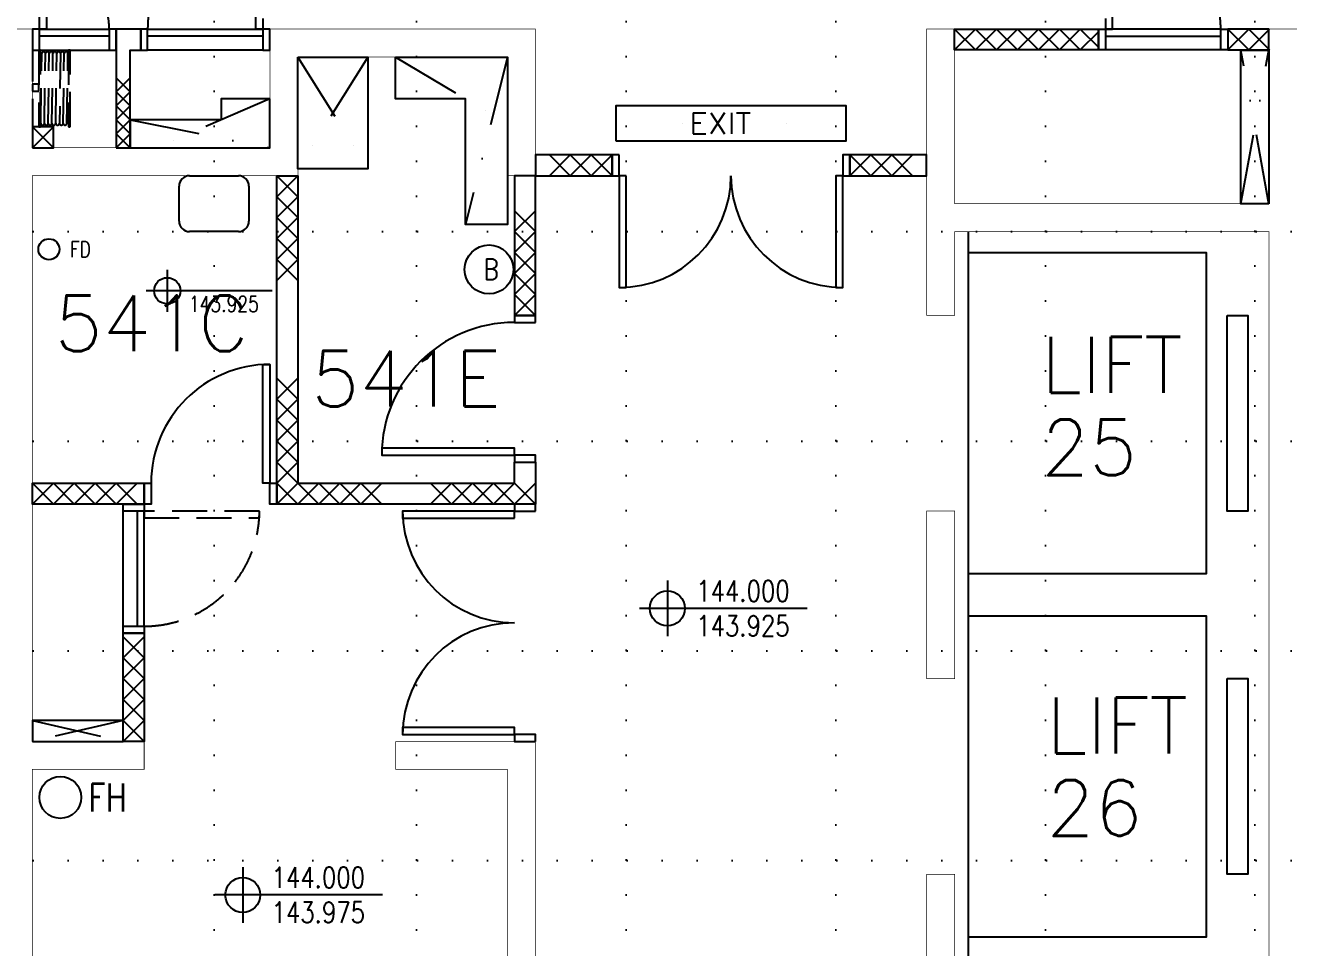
# Model space of a CAD drawing. Extents: x -68523 to 336700, y -113452 to 119396.
# Drawn here: x 102950 to 112041, y 11425 to 18026 of the extents above; entities that cross this region are included whole.
import ezdxf

# ---------------------------------------------------------------- set-up
doc = ezdxf.new("R2010")
doc.units = 0
doc.header["$LTSCALE"] = 1000
doc.header["$MEASUREMENT"] = 0
for name, pattern in [('S3144a$0$DASHDOT', [1, 0.5, -0.25, 0, -0.25]), ('S3144a$0$DOT', [0.25, 0, -0.25]), ('S3144a$0$HIDDEN', [0.375, 0.25, -0.125])]:
    doc.linetypes.add(name, pattern=pattern)
for name, color, linetype in [('S3144a$0$11', 14, 'CONTINUOUS'), ('S3144a$0$20', 7, 'CONTINUOUS'), ('S3144a$0$22', 7, 'CONTINUOUS'), ('S3144a$0$30', 1, 'CONTINUOUS'), ('S3144a$0$35', 7, 'CONTINUOUS'), ('S3144a$0$39', 7, 'CONTINUOUS'), ('S3144a$0$4', 7, 'CONTINUOUS'), ('S3144a$0$42', 7, 'CONTINUOUS'), ('S3144a$0$45', 7, 'CONTINUOUS'), ('S3144a$0$49', 7, 'CONTINUOUS'), ('S3144a$0$56', 7, 'CONTINUOUS'), ('S3144a$0$ROOM-NO', 4, 'CONTINUOUS')]:
    doc.layers.add(name, color=color, linetype=linetype)
doc.styles.add('S3144a$0$STANDARD', font='SIMPLEX')

msp = doc.modelspace()

# ---------------------------------------------------------------- linework, layer by layer
at = {"layer": 'S3144a$0$11', "color": 14, "linetype": 'S3144a$0$DASHDOT'}
for p, q in [((111650, 16749.9), (111850, 17849.9)), ((111850, 16749.9), (111650, 17849.9))]:
    msp.add_line(p, q, dxfattribs=at)
at = {"layer": 'S3144a$0$11', "color": 2, "linetype": 'S3144a$0$DASHDOT'}
for p, q in [((105400, 17799.9), (104900, 16999.9)), ((104900, 17799.9), (105400, 16999.9)), ((105600, 17799.9), (106400, 17319.9)), ((106400, 17799.9), (106100, 16599.9)), ((104700, 17499.9), (103883.3, 17149.9)), ((103150, 17299.9), (103000, 17149.9)), ((103000, 17299.9), (103150, 17149.9)), ((103700, 17349.9), (104700, 17149.9)), ((103650, 13049.9), (103000, 12899.9)), ((103000, 13049.9), (103650, 12899.9))]:
    msp.add_line(p, q, dxfattribs=at)
at = {"layer": 'S3144a$0$11', "color": 14, "linetype": 'Continuous'}
msp.add_line((109700, 11349.9), (109700, 16549.9), dxfattribs=at)
at = {"layer": 'S3144a$0$11', "color": 14, "linetype": 'Continuous', "const_width": 5}
for points in [[(106600, 17999.9), (104700, 17999.9), (104700, 17149.9), (103000, 17149.9), (103000, 17999.9), (102800, 17999.9), (102800, 5925), (102950, 5925), (102950, 6099.9), (104300, 6099.9), (104300, 6299.9), (103000, 6299.9), (103000, 12699.9), (103800, 12699.9), (103800, 12899.9), (103000, 12899.9), (103000, 16949.9), (104900, 16949.9), (104900, 17799.9), (106400, 17799.9), (106400, 16949.9), (106600, 16949.9)], [(109400, 13349.9), (109600, 13349.9), (109600, 14549.9), (109400, 14549.9)], [(105250, 6099.9), (105250, 6299.9), (106400, 6299.9), (106400, 12699.9), (105600, 12699.9), (105600, 12899.9), (106600, 12899.9), (106600, 6299.9), (106850, 6299.9), (106850, 6099.9)]]:
    msp.add_lwpolyline(points, close=True, dxfattribs=at)
at = {"layer": 'S3144a$0$11', "color": 14, "linetype": 'Continuous'}
for points in [[(103600, 17149.9), (103700, 17149.9), (103700, 17849.9), (103775, 17849.9), (103775, 17999.9), (103600, 17999.9)], [(106600, 16949.9), (107150, 16949.9), (107150, 17099.9), (106600, 17099.9)], [(108850, 16949.9), (109400, 16949.9), (109400, 17099.9), (108850, 17099.9)], [(104750, 14599.9), (104750, 14749.9), (104750, 14749.9), (104750, 16949.9), (104900, 16949.9), (104900, 14749.9), (106450, 14749.9), (106450, 14899.9), (106600, 14899.9), (106600, 14599.9)], [(106450, 15949.9), (106600, 15949.9), (106600, 16949.9), (106450, 16949.9)], [(103800, 14599.9), (103000, 14599.9), (103000, 14749.9), (103800, 14749.9)]]:
    msp.add_lwpolyline(points, close=True, dxfattribs=at)
at = {"layer": 'S3144a$0$11', "color": 14, "linetype": 'Continuous', "const_width": 5}
msp.add_lwpolyline([(113000, 11149.9), (107650, 11149.9), (107650, 11349.9), (109400, 11349.9), (109400, 11949.9), (109600, 11949.9), (109600, 11349.9), (111850, 11349.9), (111850, 16549.9), (109600, 16549.9), (109600, 15949.9), (109400, 15949.9), (109400, 17999.9), (109600, 17999.9), (109600, 16749.9), (111850, 16749.9), (111850, 17999.9), (112050, 17999.9)], dxfattribs=at)
at = {"layer": 'S3144a$0$11', "color": 2, "linetype": 'Continuous'}
for points in [[(111850, 16749.9), (111650, 16749.9), (111650, 17849.9), (111850, 17849.9)], [(104900, 17799.9), (105400, 17799.9), (105400, 16999.9), (104900, 16999.9)], [(105600, 17799.9), (106400, 17799.9), (106400, 16599.9), (106100, 16599.9), (106100, 17499.9), (105600, 17499.9)], [(104700, 17499.9), (104350, 17499.9), (104350, 17349.9), (103700, 17349.9), (103700, 17149.9), (104700, 17149.9)], [(103000, 17149.9), (103150, 17149.9), (103150, 17299.9), (103000, 17299.9)], [(103000, 12899.9), (103650, 12899.9), (103650, 13049.9), (103000, 13049.9)]]:
    msp.add_lwpolyline(points, close=True, dxfattribs=at)
at = {"layer": 'S3144a$0$20', "color": 1, "linetype": 'Continuous'}
for points in [[(110630, 17850.1), (109600, 17850.1), (109600, 18000.1), (110630, 18000.1)], [(111555, 17850.1), (111850, 17850.1), (111850, 18000.1), (111555, 18000.1)], [(103650, 13675), (103800, 13675), (103800, 12899.9), (103650, 12899.9)]]:
    msp.add_lwpolyline(points, close=True, dxfattribs=at)
at = {"layer": 'S3144a$0$22', "color": 1, "linetype": 'Continuous'}
for points in [[(109600, 18000.1), (109750, 17850.1), (109900, 18000.1), (110050, 17850.1), (110200, 18000.1), (110350, 17850.1), (110500, 18000.1), (110630, 17870.1)], [(109600, 17850.1), (109750, 18000.1), (109900, 17850.1), (110050, 18000.1), (110200, 17850.1), (110350, 18000.1), (110500, 17850.1), (110630, 17980.1)], [(111555, 17850.1), (111705, 18000.1), (111855, 17850.1)], [(111555, 18000.1), (111705, 17850.1), (111855, 18000.1)], [(107150, 16949.9), (107000, 17099.9), (106850, 16949.9), (106700, 17099.9)], [(107150, 17099.9), (107000, 16949.9), (106850, 17099.9), (106700, 16949.9)], [(108850, 17099.9), (109000, 16949.9), (109150, 17099.9), (109300, 16949.9)], [(108850, 16949.9), (109000, 17099.9), (109150, 16949.9), (109300, 17099.9)], [(103650, 12899.9), (103800, 13049.9), (103650, 13199.9), (103800, 13349.9), (103650, 13499.9), (103800, 13649.9)], [(103800, 12899.9), (103650, 13049.9), (103800, 13199.9), (103650, 13349.9), (103800, 13499.9), (103650, 13649.9)]]:
    msp.add_lwpolyline(points, dxfattribs=at)
at = {"layer": 'S3144a$0$22', "color": 14, "linetype": 'Continuous'}
for points in [[(103700, 17149.9), (103600, 17249.9), (103700, 17349.9), (103600, 17449.9), (103700, 17549.9), (103600, 17649.9)], [(103600, 17149.9), (103700, 17249.9), (103600, 17349.9), (103700, 17449.9), (103600, 17549.9), (103700, 17649.9)], [(104750, 16949.9), (104900, 16799.9), (104750, 16649.9), (104900, 16499.9), (104750, 16349.9), (104900, 16199.9)], [(104900, 16949.9), (104750, 16799.9), (104900, 16649.9), (104750, 16499.9), (104900, 16349.9), (104750, 16199.9)], [(106600, 15949.9), (106450, 16099.9), (106600, 16249.9), (106450, 16399.9), (106600, 16549.9), (106450, 16699.9)], [(106450, 15949.9), (106600, 16099.9), (106450, 16249.9), (106600, 16399.9), (106450, 16549.9), (106600, 16699.9)], [(104900, 14749.9), (104750, 14899.9), (104900, 15049.9), (104750, 15199.9), (104900, 15349.9), (104750, 15499.9)], [(104750, 14749.9), (104900, 14899.9), (104750, 15049.9), (104900, 15199.9), (104750, 15349.9), (104900, 15499.9)], [(103000, 14599.9), (103150, 14749.9), (103300, 14599.9), (103450, 14749.9), (103600, 14599.9), (103750, 14749.9)], [(103000, 14749.9), (103150, 14599.9), (103300, 14749.9), (103450, 14599.9), (103600, 14749.9), (103750, 14599.9)], [(104750, 14599.9), (104900, 14749.9), (105050, 14599.9), (105200, 14749.9), (105350, 14599.9), (105500, 14749.9)], [(104750, 14749.9), (104900, 14599.9), (105050, 14749.9), (105200, 14599.9), (105350, 14749.9), (105500, 14599.9)], [(106600, 14749.9), (106450, 14599.9), (106300, 14749.9), (106150, 14599.9), (106000, 14749.9), (105850, 14599.9)], [(106600, 14599.9), (106450, 14749.9), (106300, 14599.9), (106150, 14749.9), (106000, 14599.9), (105850, 14749.9)]]:
    msp.add_lwpolyline(points, dxfattribs=at)
at = {"layer": 'S3144a$0$30', "color": 4, "linetype": 'Continuous'}
for p, q in [((103050, 17849.9), (103550, 17849.9)), ((104650, 17849.9), (103825, 17849.9)), ((111505, 17850.1), (110680, 17850.1)), ((103650, 13725), (103650, 14550))]:
    msp.add_line(p, q, dxfattribs=at)
at = {"layer": 'S3144a$0$30', "color": 4, "linetype": 'S3144a$0$HIDDEN'}
for points in [[(104650, 18824.9), (104650, 17999.9), (104600, 17999.9), (104600, 18824.9)], [(110680, 18825.1), (110680, 18000.1), (110730, 18000.1), (110730, 18825.1)], [(103050, 17999.9), (103050, 18499.9), (103100, 18499.9), (103100, 17999.9)], [(104625, 14550), (103800, 14550), (103800, 14500), (104625, 14500)]]:
    msp.add_lwpolyline(points, close=True, dxfattribs=at)
at = {"layer": 'S3144a$0$30', "color": 4, "linetype": 'Continuous'}
for points in [[(103050, 17999.9), (103000, 17999.9), (103000, 17849.9), (103050, 17849.9)], [(103050, 17999.9), (103550, 17999.9), (103550, 17949.9), (103050, 17949.9)], [(103600, 17999.9), (103550, 17999.9), (103550, 17849.9), (103600, 17849.9)], [(103775, 17849.9), (103825, 17849.9), (103825, 17999.9), (103775, 17999.9)], [(103825, 17999.9), (104650, 17999.9), (104650, 17949.9), (103825, 17949.9)], [(104650, 17849.9), (104700, 17849.9), (104700, 17999.9), (104650, 17999.9)], [(110630, 18000.1), (110680, 18000.1), (110680, 17850.1), (110630, 17850.1)], [(111505, 18000.1), (110680, 18000.1), (110680, 17950.1), (111505, 17950.1)], [(111505, 18000.1), (111555, 18000.1), (111555, 17850.1), (111505, 17850.1)], [(103800, 14600), (103800, 14550), (103650, 14550), (103650, 14600)], [(103800, 13725), (103800, 14550), (103750, 14550), (103750, 13725)], [(103800, 13725), (103800, 13675), (103650, 13675), (103650, 13725)]]:
    msp.add_lwpolyline(points, close=True, dxfattribs=at)
at = {"layer": 'S3144a$0$30', "color": 14, "linetype": 'Continuous'}
for points in [[(107200, 17099.9), (107150, 17099.9), (107150, 16949.9), (107200, 16949.9)], [(108850, 17099.9), (108800, 17099.9), (108800, 16949.9), (108850, 16949.9)], [(107250, 16949.9), (107200, 16949.9), (107200, 16149.9), (107250, 16149.9)], [(108800, 16949.9), (108750, 16949.9), (108750, 16149.9), (108800, 16149.9)], [(106600, 15899.9), (106600, 15949.9), (106450, 15949.9), (106450, 15899.9)], [(104700, 14749.9), (104650, 14749.9), (104650, 15599.9), (104700, 15599.9)], [(106450, 14949.9), (106450, 14999.9), (105500, 14999.9), (105500, 14949.9)], [(106600, 14899.9), (106600, 14949.9), (106450, 14949.9), (106450, 14899.9)], [(103800, 14749.9), (103850, 14749.9), (103850, 14599.9), (103800, 14599.9)], [(104700, 14749.9), (104750, 14749.9), (104750, 14599.9), (104700, 14599.9)], [(106450, 14499.9), (106450, 14549.9), (105650, 14549.9), (105650, 14499.9)], [(106600, 14549.9), (106600, 14599.9), (106450, 14599.9), (106450, 14549.9)], [(106450, 12949.9), (106450, 12999.9), (105650, 12999.9), (105650, 12949.9)], [(106600, 12899.9), (106600, 12949.9), (106450, 12949.9), (106450, 12899.9)]]:
    msp.add_lwpolyline(points, close=True, dxfattribs=at)
at = {"layer": 'S3144a$0$30', "color": 4, "linetype": 'S3144a$0$HIDDEN'}
for centre, radius, start, end in [((104650, 17999.9), 825, 90, 180), ((110680, 18000.1), 825, 0, 90), ((103050, 17999.9), 500, 0, 90), ((103800, 14550), 825, 270, 0)]:
    msp.add_arc(centre, radius, start, end, dxfattribs=at)
at = {"layer": 'S3144a$0$30', "color": 14, "linetype": 'Continuous'}
for centre, radius, start, end in [((107200, 16949.9), 800, 270, 0), ((108800, 16949.9), 800, 180, 270), ((106450, 14949.9), 950, 90, 180), ((104700, 14749.9), 850, 90, 180), ((106450, 14549.9), 800, 180, 270), ((106450, 12949.9), 800, 90, 180)]:
    msp.add_arc(centre, radius, start, end, dxfattribs=at)
at = {"layer": 'S3144a$0$35', "linetype": 'Continuous'}
for p, q in [((103965.3, 16276.2), (103965.3, 15976.2)), ((104715.3, 16126.2), (103815.3, 16126.2)), ((107545, 14053.1), (107545, 13653.1)), ((108545, 13853.1), (107345, 13853.1)), ((104505.9, 12001.6), (104505.9, 11601.6)), ((105505.9, 11801.6), (104305.9, 11801.6))]:
    msp.add_line(p, q, dxfattribs=at)
for centre, radius in [((103965.3, 16126.2), 93.8), ((107545, 13853.1), 125), ((104505.9, 11801.6), 125)]:
    msp.add_circle(centre, radius, dxfattribs=at)
at = {"layer": 'S3144a$0$39', "color": 1, "linetype": 'Continuous'}
msp.add_lwpolyline([(107175, 17199.9), (108825, 17199.9), (108825, 17449.9), (107175, 17449.9)], close=True, dxfattribs=at)
at = {"layer": 'S3144a$0$39', "color": 1, "linetype": 'S3144a$0$DOT'}
for centre in [(107625, 17324.9), (108375, 17324.9)]:
    msp.add_circle(centre, 25, dxfattribs=at)
at = {"layer": 'S3144a$0$4', "linetype": 'S3144a$0$DOT'}
for p, q in [((104300, 6050), (104300, 31550)), ((104300, 6050), (104300, 31550)), ((105750, 6050), (105750, 31550)), ((105750, 6050), (105750, 31550)), ((107250, 6050), (107250, 31550)), ((107250, 6050), (107250, 31550)), ((108750, 6050), (108750, 31550)), ((108750, 6050), (108750, 31550)), ((110250, 6050), (110250, 31550)), ((110250, 6050), (110250, 31550)), ((111750, 6050), (111750, 31550)), ((111750, 6050), (111750, 31550)), ((89250, 16550), (126750, 16550)), ((89250, 16550), (126750, 16550)), ((89250, 15050), (126750, 15050)), ((89250, 15050), (126750, 15050)), ((89250, 13550), (126750, 13550)), ((89250, 13550), (126750, 13550)), ((89250, 12047.5), (126750, 12047.5)), ((89250, 12047.5), (126750, 12047.5))]:
    msp.add_line(p, q, dxfattribs=at)
at = {"layer": 'S3144a$0$42', "color": 14, "linetype": 'Continuous'}
for points in [[(109700, 16399.9), (111400, 16399.9), (111400, 14099.7), (109700, 14099.6)], [(109700, 13799.8), (111400, 13799.8), (111400, 11499.6), (109700, 11499.5)]]:
    msp.add_lwpolyline(points, dxfattribs=at)
for points in [[(111550, 15949.9), (111700, 15949.9), (111700, 14549.9), (111550, 14549.9)], [(111550, 13349.9), (111700, 13349.9), (111700, 11949.9), (111550, 11949.9)]]:
    msp.add_lwpolyline(points, close=True, dxfattribs=at)
at = {"layer": 'S3144a$0$45', "linetype": 'Continuous'}
msp.add_circle((103118.4, 16423.6), 75, dxfattribs=at)
at = {"layer": 'S3144a$0$49', "color": 14, "linetype": 'Continuous'}
for p, q in [((104125, 16949.9), (104475, 16949.9)), ((104050, 16624.9), (104050, 16874.9)), ((104550, 16874.9), (104550, 16624.9)), ((104475, 16549.9), (104125, 16549.9))]:
    msp.add_line(p, q, dxfattribs=at)
for centre, start, end in [((104125, 16874.9), 90, 180), ((104475, 16874.9), 0, 90), ((104125, 16624.9), 180, 270), ((104475, 16624.9), 270, 0)]:
    msp.add_arc(centre, 75, start, end, dxfattribs=at)
at = {"layer": 'S3144a$0$56', "color": 1, "linetype": 'S3144a$0$HIDDEN'}
for p, q in [((103000, 17874.9), (103000, 17274.9)), ((103000, 17874.9), (103000, 17274.9)), ((103059.5, 17325.9), (103067.1, 17824)), ((103086.3, 17325.9), (103093.9, 17824)), ((103113.1, 17325.9), (103120.7, 17824)), ((103139.9, 17325.9), (103147.5, 17824)), ((103166.7, 17325.9), (103174.3, 17824)), ((103201, 17824), (103193.4, 17325.9)), ((103220.2, 17325.9), (103227.8, 17824)), ((103247, 17325.9), (103254.6, 17824))]:
    msp.add_line(p, q, dxfattribs=at)
for points in [[(103057.5, 17849.9), (103045, 17849.9), (103045, 17299.9), (103057.5, 17299.9)], [(103257.5, 17299.9), (103270, 17299.9), (103270, 17849.9), (103257.5, 17849.9)], [(103000.1, 17554.9), (103045, 17554.9), (103045, 17604.9), (103000.1, 17604.9)]]:
    msp.add_lwpolyline(points, close=True, dxfattribs=at)
at = {"layer": 'S3144a$0$56', "color": 1, "linetype": 'Continuous'}
for centre, radius in [((106268.2, 16279.3), 175), ((103200, 12499.9), 150)]:
    msp.add_circle(centre, radius, dxfattribs=at)
at = {"layer": 'S3144a$0$56', "color": 1, "linetype": 'S3144a$0$HIDDEN'}
for centre, start, end in [((103080.6, 17824), 0.00002, 180.00002), ((103107.3, 17824), 0.00002, 180.00002), ((103134.1, 17824), 0.00002, 180.00002), ((103160.9, 17824), 0.00002, 180.00002), ((103187.7, 17824), 0.00002, 180.00002), ((103214.5, 17824), 0.00002, 180.00002), ((103241.3, 17824), 0.00002, 180.00002), ((103072.9, 17325.9), 179.99998, 359.99997), ((103099.7, 17325.9), 179.99998, 359.99997), ((103126.5, 17325.9), 179.99998, 359.99997), ((103153.3, 17325.9), 179.99998, 359.99997), ((103180.1, 17325.9), 179.99998, 359.99997), ((103206.9, 17325.9), 179.99998, 359.99997), ((103233.7, 17325.9), 179.99998, 359.99997)]:
    msp.add_arc(centre, 13.4, start, end, dxfattribs=at)

# ---------------------------------------------------------------- texts
at = {"layer": 'S3144a$0$35', "linetype": 'Continuous', "style": 'S3144a$0$STANDARD', "width": 0.8}
for s, height, p in [('143.925', 112.5, (104120, 15976.2)), ('144.000', 150, (107751.3, 13903.1)), ('143.925', 150, (107751.3, 13653.1)), ('144.000', 150, (104712.2, 11851.6)), ('143.975', 150, (104712.2, 11601.6))]:
    msp.add_text(s, height=height, dxfattribs=at).set_placement(p)
at = {"layer": 'S3144a$0$39', "color": 1, "linetype": 'Continuous', "style": 'S3144a$0$STANDARD', "width": 1.1}
msp.add_text('EXIT', height=150, dxfattribs=at).set_placement((107699.9, 17249.9))
at = {"layer": 'S3144a$0$45', "linetype": 'Continuous', "style": 'S3144a$0$STANDARD', "width": 0.8}
msp.add_text('FD', height=112.5, dxfattribs=at).set_placement((103268.4, 16367.4))
at = {"layer": 'S3144a$0$56', "color": 1, "linetype": 'S3144a$0$HIDDEN', "style": 'S3144a$0$STANDARD', "width": 0.666667}
msp.add_text('J.D.K.', height=0.3, rotation=90, dxfattribs=at).set_placement((103269.6, 17848.1))
at = {"layer": 'S3144a$0$56', "color": 1, "linetype": 'Continuous', "style": 'S3144a$0$STANDARD', "width": 0.8}
for s, height, p in [('B', 150, (106228.5, 16204.3)), ('FH', 200, (103400, 12399.9))]:
    msp.add_text(s, height=height, dxfattribs=at).set_placement(p)
at = {"layer": 'S3144a$0$ROOM-NO', "style": 'S3144a$0$STANDARD'}
for s, p in [('541C', (103159.5, 15693.4)), ('LIFT', (110220.2, 15395.9)), ('541E', (104996.6, 15297)), ('25', (110220.2, 14805.4)), ('LIFT', (110258.2, 12814.9)), ('26', (110258.2, 12224.4))]:
    msp.add_text(s, height=400, dxfattribs=at).set_placement(p)

doc.saveas('drawing.dxf')
